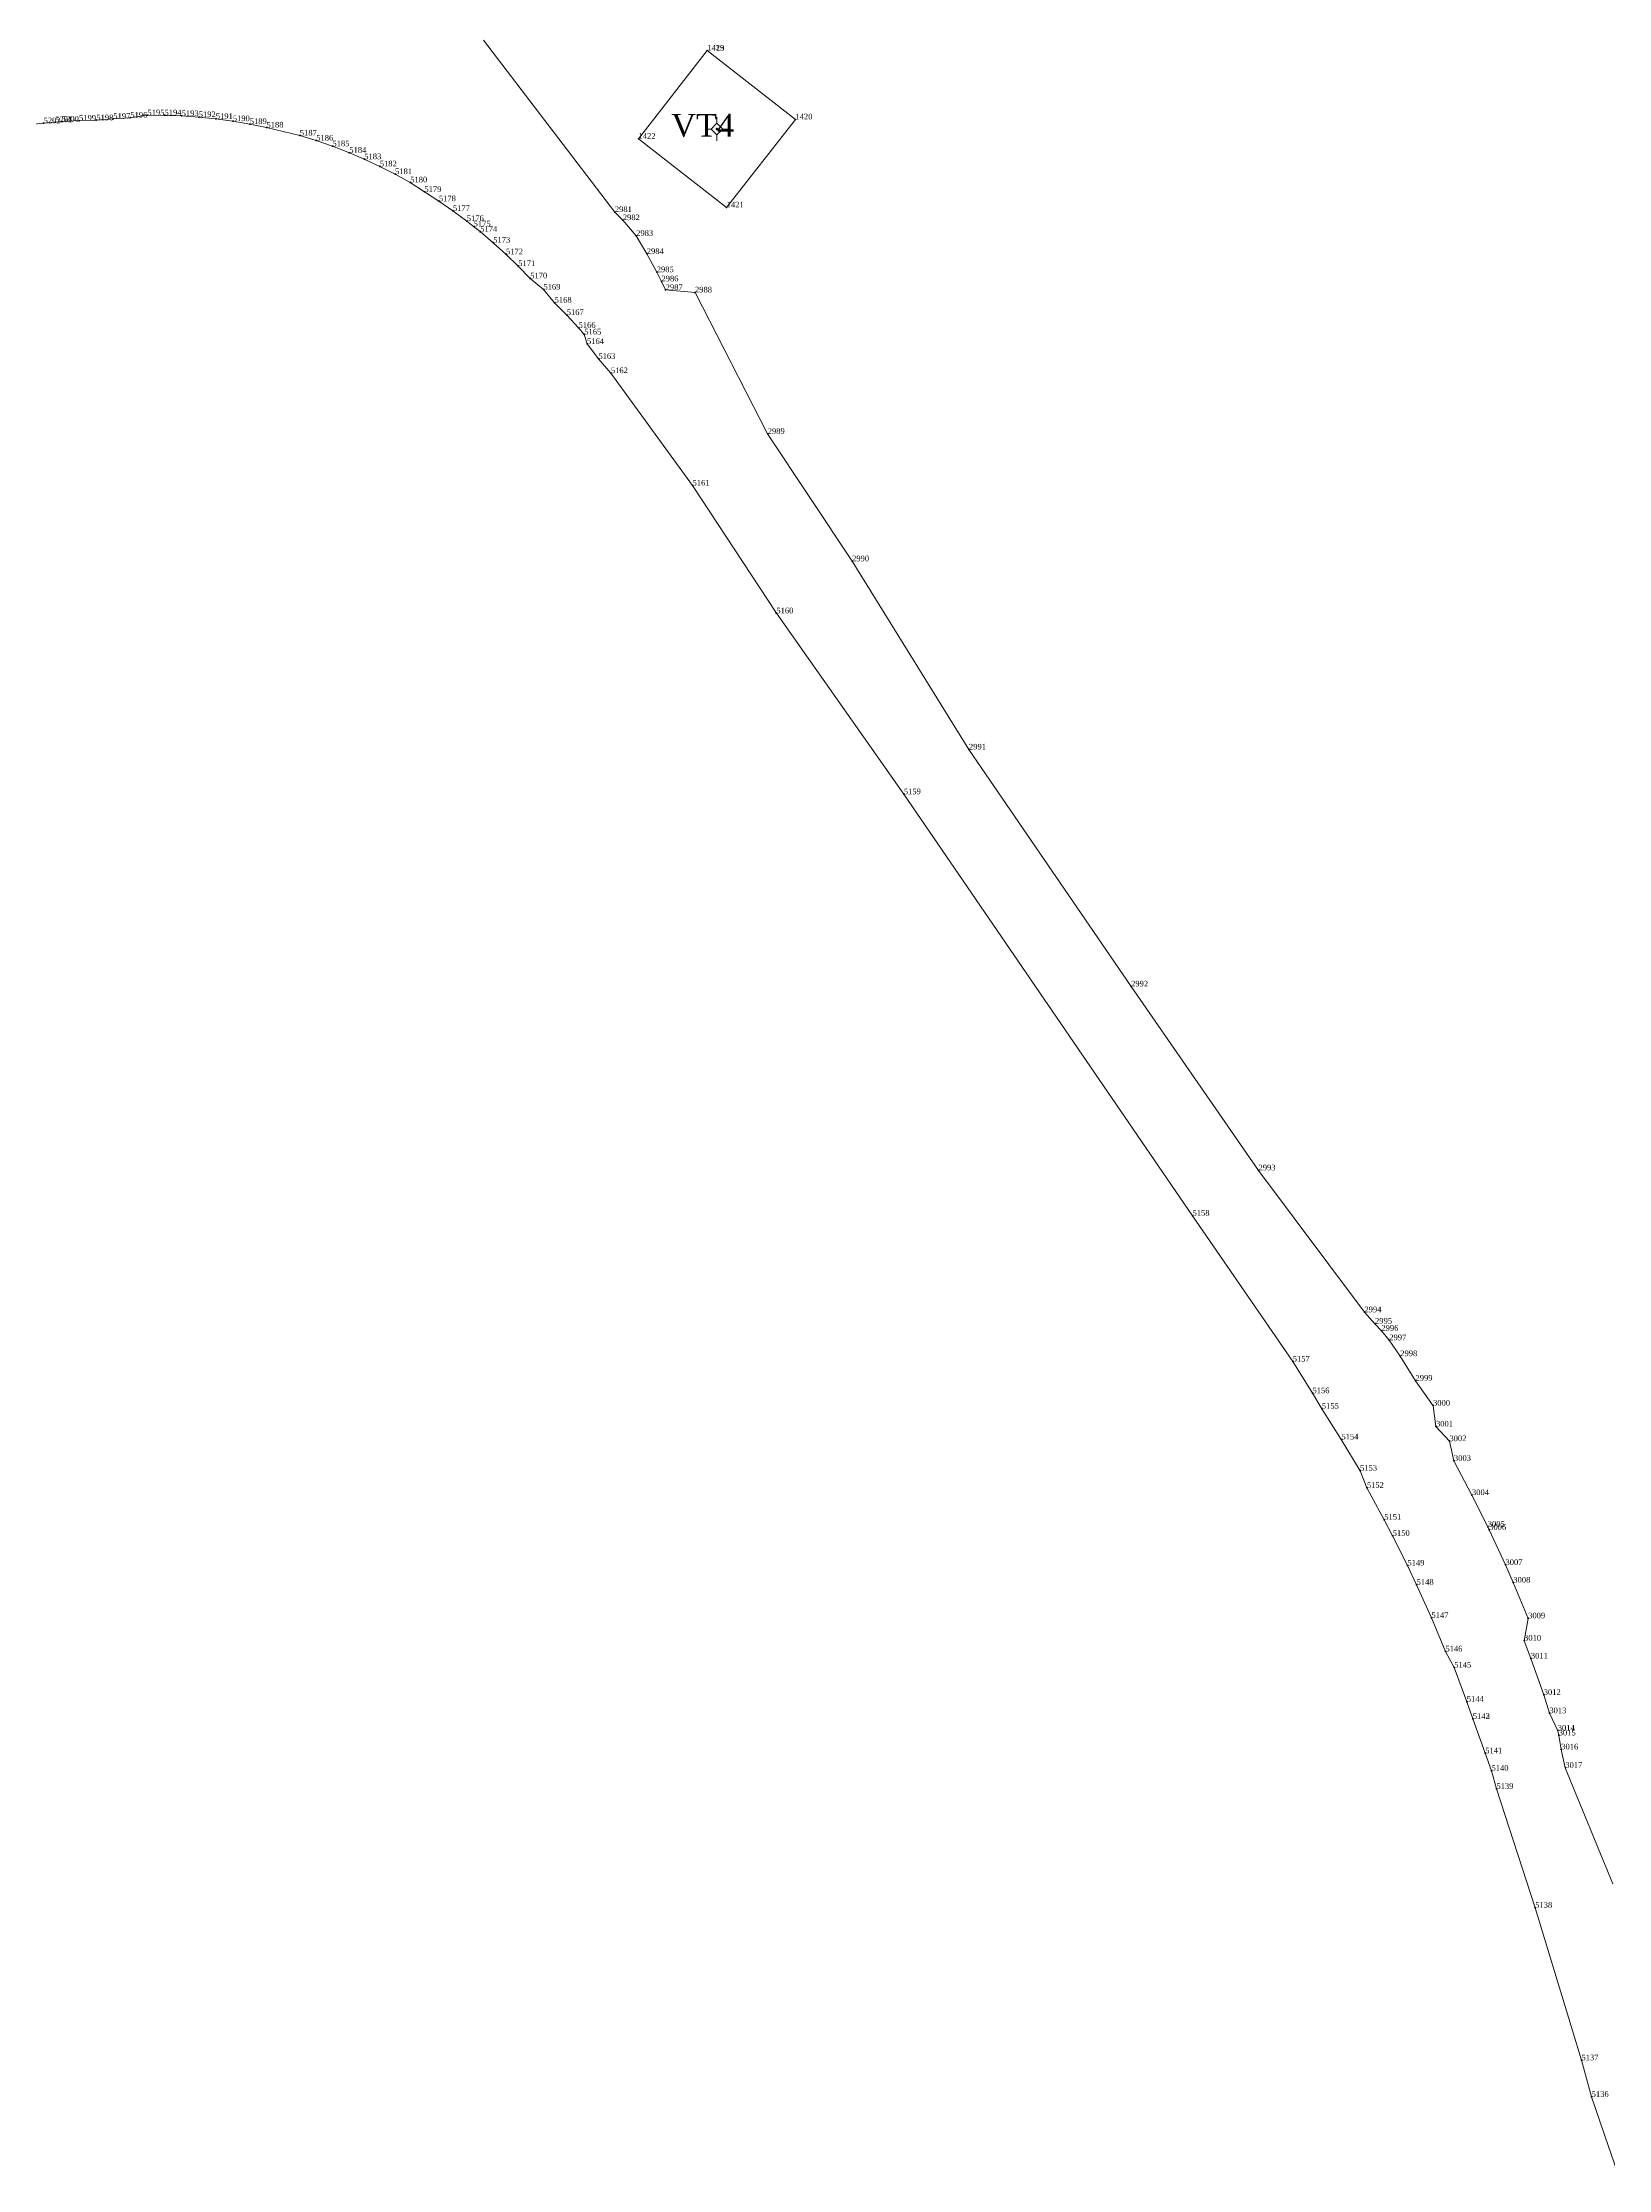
# Model space of a CAD drawing. Header units: metres. Extents: x 543554 to 549226, y 1840763 to 1844579.
# Drawn here: x 546866.4 to 547033.1, y 1842138.7 to 1842365.2 of the extents above; entities that cross this region are included whole.
import ezdxf

# ---------------------------------------------------------------- set-up
doc = ezdxf.new("R2010")
doc.units = ezdxf.units.M
doc.header["$MEASUREMENT"] = 0
for name, color, linetype, lineweight in [('Level 11', 7, 'Continuous', 0), ('Level 12', 7, 'Continuous', 0), ('Level 28', 7, 'Continuous', 0), ('Level 30', 7, 'Continuous', 0), ('Level 7', 7, 'Continuous', 0)]:
    doc.layers.add(name, color=color, linetype=linetype, lineweight=lineweight)
doc.styles.add('Style-Vntime', font='Vntime.shx')

# ---------------------------------------------------------------- blocks, each defined once
blk = doc.blocks.new('CENTRD')
at = {"layer": 'Level 11', "linetype": 'Continuous', "lineweight": 0}
h = blk.add_hatch(color=1, dxfattribs=at)
edge = h.paths.add_edge_path()
edge.add_arc((0, 0), 1.5, 0, 360)
at = {"layer": 'Level 11', "color": 1, "linetype": 'Continuous', "lineweight": 0}
for p, q in [((0, 6.2), (-6.3, 0)), ((0, 12.5), (0, 6.2)), ((6.2, 0), (0, 6.2)), ((-6.3, 0), (-12.5, 0)), ((-6.3, 0), (0, -6.3)), ((0, -6.3), (6.2, 0)), ((0, -6.3), (0, -12.5)), ((12.5, 0), (6.2, 0))]:
    blk.add_line(p, q, dxfattribs=at)
blk = doc.blocks.new('DDCT')
at = {"layer": 'Level 7', "color": 3, "linetype": 'Continuous', "lineweight": 30}
blk.add_point((0, 0), dxfattribs=at)
blk = doc.blocks.new('SHMIA_1418')
at = {"layer": 'Level 12', "color": 2, "linetype": 'Continuous', "lineweight": 0, "style": 'Style-Vntime'}
blk.add_text('1419', height=0.6, dxfattribs=at).set_placement((0, 0))
blk = doc.blocks.new('SHMIA_1419')
at = {"layer": 'Level 12', "color": 2, "linetype": 'Continuous', "lineweight": 0, "style": 'Style-Vntime'}
blk.add_text('1420', height=0.6, dxfattribs=at).set_placement((0, 0))
blk = doc.blocks.new('SHMIA_1420')
at = {"layer": 'Level 12', "color": 2, "linetype": 'Continuous', "lineweight": 0, "style": 'Style-Vntime'}
blk.add_text('1421', height=0.6, dxfattribs=at).set_placement((0, 0))
blk = doc.blocks.new('SHMIA_1421')
at = {"layer": 'Level 12', "color": 2, "linetype": 'Continuous', "lineweight": 0, "style": 'Style-Vntime'}
blk.add_text('1422', height=0.6, dxfattribs=at).set_placement((0, 0))
blk = doc.blocks.new('SHMIA_1422')
at = {"layer": 'Level 12', "color": 2, "linetype": 'Continuous', "lineweight": 0, "style": 'Style-Vntime'}
blk.add_text('1423', height=0.6, dxfattribs=at).set_placement((0, 0))
blk = doc.blocks.new('SHMIA_2980')
at = {"layer": 'Level 12', "color": 2, "linetype": 'Continuous', "lineweight": 0, "style": 'Style-Vntime'}
blk.add_text('2981', height=0.6, dxfattribs=at).set_placement((0, 0))
blk = doc.blocks.new('SHMIA_2981')
at = {"layer": 'Level 12', "color": 2, "linetype": 'Continuous', "lineweight": 0, "style": 'Style-Vntime'}
blk.add_text('2982', height=0.6, dxfattribs=at).set_placement((0, 0))
blk = doc.blocks.new('SHMIA_2982')
at = {"layer": 'Level 12', "color": 2, "linetype": 'Continuous', "lineweight": 0, "style": 'Style-Vntime'}
blk.add_text('2983', height=0.6, dxfattribs=at).set_placement((0, 0))
blk = doc.blocks.new('SHMIA_2983')
at = {"layer": 'Level 12', "color": 2, "linetype": 'Continuous', "lineweight": 0, "style": 'Style-Vntime'}
blk.add_text('2984', height=0.6, dxfattribs=at).set_placement((0, 0))
blk = doc.blocks.new('SHMIA_2984')
at = {"layer": 'Level 12', "color": 2, "linetype": 'Continuous', "lineweight": 0, "style": 'Style-Vntime'}
blk.add_text('2985', height=0.6, dxfattribs=at).set_placement((0, 0))
blk = doc.blocks.new('SHMIA_2985')
at = {"layer": 'Level 12', "color": 2, "linetype": 'Continuous', "lineweight": 0, "style": 'Style-Vntime'}
blk.add_text('2986', height=0.6, dxfattribs=at).set_placement((0, 0))
blk = doc.blocks.new('SHMIA_2986')
at = {"layer": 'Level 12', "color": 2, "linetype": 'Continuous', "lineweight": 0, "style": 'Style-Vntime'}
blk.add_text('2987', height=0.6, dxfattribs=at).set_placement((0, 0))
blk = doc.blocks.new('SHMIA_2987')
at = {"layer": 'Level 12', "color": 2, "linetype": 'Continuous', "lineweight": 0, "style": 'Style-Vntime'}
blk.add_text('2988', height=0.6, dxfattribs=at).set_placement((0, 0))
blk = doc.blocks.new('SHMIA_2988')
at = {"layer": 'Level 12', "color": 2, "linetype": 'Continuous', "lineweight": 0, "style": 'Style-Vntime'}
blk.add_text('2989', height=0.6, dxfattribs=at).set_placement((0, 0))
blk = doc.blocks.new('SHMIA_2989')
at = {"layer": 'Level 12', "color": 2, "linetype": 'Continuous', "lineweight": 0, "style": 'Style-Vntime'}
blk.add_text('2990', height=0.6, dxfattribs=at).set_placement((0, 0))
blk = doc.blocks.new('SHMIA_2990')
at = {"layer": 'Level 12', "color": 2, "linetype": 'Continuous', "lineweight": 0, "style": 'Style-Vntime'}
blk.add_text('2991', height=0.6, dxfattribs=at).set_placement((0, 0))
blk = doc.blocks.new('SHMIA_2991')
at = {"layer": 'Level 12', "color": 2, "linetype": 'Continuous', "lineweight": 0, "style": 'Style-Vntime'}
blk.add_text('2992', height=0.6, dxfattribs=at).set_placement((0, 0))
blk = doc.blocks.new('SHMIA_2992')
at = {"layer": 'Level 12', "color": 2, "linetype": 'Continuous', "lineweight": 0, "style": 'Style-Vntime'}
blk.add_text('2993', height=0.6, dxfattribs=at).set_placement((0, 0))
blk = doc.blocks.new('SHMIA_2993')
at = {"layer": 'Level 12', "color": 2, "linetype": 'Continuous', "lineweight": 0, "style": 'Style-Vntime'}
blk.add_text('2994', height=0.6, dxfattribs=at).set_placement((0, 0))
blk = doc.blocks.new('SHMIA_2994')
at = {"layer": 'Level 12', "color": 2, "linetype": 'Continuous', "lineweight": 0, "style": 'Style-Vntime'}
blk.add_text('2995', height=0.6, dxfattribs=at).set_placement((0, 0))
blk = doc.blocks.new('SHMIA_2995')
at = {"layer": 'Level 12', "color": 2, "linetype": 'Continuous', "lineweight": 0, "style": 'Style-Vntime'}
blk.add_text('2996', height=0.6, dxfattribs=at).set_placement((0, 0))
blk = doc.blocks.new('SHMIA_2996')
at = {"layer": 'Level 12', "color": 2, "linetype": 'Continuous', "lineweight": 0, "style": 'Style-Vntime'}
blk.add_text('2997', height=0.6, dxfattribs=at).set_placement((0, 0))
blk = doc.blocks.new('SHMIA_2997')
at = {"layer": 'Level 12', "color": 2, "linetype": 'Continuous', "lineweight": 0, "style": 'Style-Vntime'}
blk.add_text('2998', height=0.6, dxfattribs=at).set_placement((0, 0))
blk = doc.blocks.new('SHMIA_2998')
at = {"layer": 'Level 12', "color": 2, "linetype": 'Continuous', "lineweight": 0, "style": 'Style-Vntime'}
blk.add_text('2999', height=0.6, dxfattribs=at).set_placement((0, 0))
blk = doc.blocks.new('SHMIA_2999')
at = {"layer": 'Level 12', "color": 2, "linetype": 'Continuous', "lineweight": 0, "style": 'Style-Vntime'}
blk.add_text('3000', height=0.6, dxfattribs=at).set_placement((0, 0))
blk = doc.blocks.new('SHMIA_3000')
at = {"layer": 'Level 12', "color": 2, "linetype": 'Continuous', "lineweight": 0, "style": 'Style-Vntime'}
blk.add_text('3001', height=0.6, dxfattribs=at).set_placement((0, 0))
blk = doc.blocks.new('SHMIA_3001')
at = {"layer": 'Level 12', "color": 2, "linetype": 'Continuous', "lineweight": 0, "style": 'Style-Vntime'}
blk.add_text('3002', height=0.6, dxfattribs=at).set_placement((0, 0))
blk = doc.blocks.new('SHMIA_3002')
at = {"layer": 'Level 12', "color": 2, "linetype": 'Continuous', "lineweight": 0, "style": 'Style-Vntime'}
blk.add_text('3003', height=0.6, dxfattribs=at).set_placement((0, 0))
blk = doc.blocks.new('SHMIA_3003')
at = {"layer": 'Level 12', "color": 2, "linetype": 'Continuous', "lineweight": 0, "style": 'Style-Vntime'}
blk.add_text('3004', height=0.6, dxfattribs=at).set_placement((0, 0))
blk = doc.blocks.new('SHMIA_3004')
at = {"layer": 'Level 12', "color": 2, "linetype": 'Continuous', "lineweight": 0, "style": 'Style-Vntime'}
blk.add_text('3005', height=0.6, dxfattribs=at).set_placement((0, 0))
blk = doc.blocks.new('SHMIA_3005')
at = {"layer": 'Level 12', "color": 2, "linetype": 'Continuous', "lineweight": 0, "style": 'Style-Vntime'}
blk.add_text('3006', height=0.6, dxfattribs=at).set_placement((0, 0))
blk = doc.blocks.new('SHMIA_3006')
at = {"layer": 'Level 12', "color": 2, "linetype": 'Continuous', "lineweight": 0, "style": 'Style-Vntime'}
blk.add_text('3007', height=0.6, dxfattribs=at).set_placement((0, 0))
blk = doc.blocks.new('SHMIA_3007')
at = {"layer": 'Level 12', "color": 2, "linetype": 'Continuous', "lineweight": 0, "style": 'Style-Vntime'}
blk.add_text('3008', height=0.6, dxfattribs=at).set_placement((0, 0))
blk = doc.blocks.new('SHMIA_3008')
at = {"layer": 'Level 12', "color": 2, "linetype": 'Continuous', "lineweight": 0, "style": 'Style-Vntime'}
blk.add_text('3009', height=0.6, dxfattribs=at).set_placement((0, 0))
blk = doc.blocks.new('SHMIA_3009')
at = {"layer": 'Level 12', "color": 2, "linetype": 'Continuous', "lineweight": 0, "style": 'Style-Vntime'}
blk.add_text('3010', height=0.6, dxfattribs=at).set_placement((0, 0))
blk = doc.blocks.new('SHMIA_3010')
at = {"layer": 'Level 12', "color": 2, "linetype": 'Continuous', "lineweight": 0, "style": 'Style-Vntime'}
blk.add_text('3011', height=0.6, dxfattribs=at).set_placement((0, 0))
blk = doc.blocks.new('SHMIA_3011')
at = {"layer": 'Level 12', "color": 2, "linetype": 'Continuous', "lineweight": 0, "style": 'Style-Vntime'}
blk.add_text('3012', height=0.6, dxfattribs=at).set_placement((0, 0))
blk = doc.blocks.new('SHMIA_3012')
at = {"layer": 'Level 12', "color": 2, "linetype": 'Continuous', "lineweight": 0, "style": 'Style-Vntime'}
blk.add_text('3013', height=0.6, dxfattribs=at).set_placement((0, 0))
blk = doc.blocks.new('SHMIA_3013')
at = {"layer": 'Level 12', "color": 2, "linetype": 'Continuous', "lineweight": 0, "style": 'Style-Vntime'}
blk.add_text('3014', height=0.6, dxfattribs=at).set_placement((0, 0))
blk = doc.blocks.new('SHMIA_3014')
at = {"layer": 'Level 12', "color": 2, "linetype": 'Continuous', "lineweight": 0, "style": 'Style-Vntime'}
blk.add_text('3015', height=0.6, dxfattribs=at).set_placement((0, 0))
blk = doc.blocks.new('SHMIA_3015')
at = {"layer": 'Level 12', "color": 2, "linetype": 'Continuous', "lineweight": 0, "style": 'Style-Vntime'}
blk.add_text('3016', height=0.6, dxfattribs=at).set_placement((0, 0))
blk = doc.blocks.new('SHMIA_3016')
at = {"layer": 'Level 12', "color": 2, "linetype": 'Continuous', "lineweight": 0, "style": 'Style-Vntime'}
blk.add_text('3017', height=0.6, dxfattribs=at).set_placement((0, 0))
blk = doc.blocks.new('SHMIA_5135')
at = {"layer": 'Level 12', "color": 2, "linetype": 'Continuous', "lineweight": 0, "style": 'Style-Vntime'}
blk.add_text('5136', height=0.6, dxfattribs=at).set_placement((0, 0))
blk = doc.blocks.new('SHMIA_5136')
at = {"layer": 'Level 12', "color": 2, "linetype": 'Continuous', "lineweight": 0, "style": 'Style-Vntime'}
blk.add_text('5137', height=0.6, dxfattribs=at).set_placement((0, 0))
blk = doc.blocks.new('SHMIA_5137')
at = {"layer": 'Level 12', "color": 2, "linetype": 'Continuous', "lineweight": 0, "style": 'Style-Vntime'}
blk.add_text('5138', height=0.6, dxfattribs=at).set_placement((0, 0))
blk = doc.blocks.new('SHMIA_5138')
at = {"layer": 'Level 12', "color": 2, "linetype": 'Continuous', "lineweight": 0, "style": 'Style-Vntime'}
blk.add_text('5139', height=0.6, dxfattribs=at).set_placement((0, 0))
blk = doc.blocks.new('SHMIA_5139')
at = {"layer": 'Level 12', "color": 2, "linetype": 'Continuous', "lineweight": 0, "style": 'Style-Vntime'}
blk.add_text('5140', height=0.6, dxfattribs=at).set_placement((0, 0))
blk = doc.blocks.new('SHMIA_5140')
at = {"layer": 'Level 12', "color": 2, "linetype": 'Continuous', "lineweight": 0, "style": 'Style-Vntime'}
blk.add_text('5141', height=0.6, dxfattribs=at).set_placement((0, 0))
blk = doc.blocks.new('SHMIA_5141')
at = {"layer": 'Level 12', "color": 2, "linetype": 'Continuous', "lineweight": 0, "style": 'Style-Vntime'}
blk.add_text('5142', height=0.6, dxfattribs=at).set_placement((0, 0))
blk = doc.blocks.new('SHMIA_5142')
at = {"layer": 'Level 12', "color": 2, "linetype": 'Continuous', "lineweight": 0, "style": 'Style-Vntime'}
blk.add_text('5143', height=0.6, dxfattribs=at).set_placement((0, 0))
blk = doc.blocks.new('SHMIA_5143')
at = {"layer": 'Level 12', "color": 2, "linetype": 'Continuous', "lineweight": 0, "style": 'Style-Vntime'}
blk.add_text('5144', height=0.6, dxfattribs=at).set_placement((0, 0))
blk = doc.blocks.new('SHMIA_5144')
at = {"layer": 'Level 12', "color": 2, "linetype": 'Continuous', "lineweight": 0, "style": 'Style-Vntime'}
blk.add_text('5145', height=0.6, dxfattribs=at).set_placement((0, 0))
blk = doc.blocks.new('SHMIA_5145')
at = {"layer": 'Level 12', "color": 2, "linetype": 'Continuous', "lineweight": 0, "style": 'Style-Vntime'}
blk.add_text('5146', height=0.6, dxfattribs=at).set_placement((0, 0))
blk = doc.blocks.new('SHMIA_5146')
at = {"layer": 'Level 12', "color": 2, "linetype": 'Continuous', "lineweight": 0, "style": 'Style-Vntime'}
blk.add_text('5147', height=0.6, dxfattribs=at).set_placement((0, 0))
blk = doc.blocks.new('SHMIA_5147')
at = {"layer": 'Level 12', "color": 2, "linetype": 'Continuous', "lineweight": 0, "style": 'Style-Vntime'}
blk.add_text('5148', height=0.6, dxfattribs=at).set_placement((0, 0))
blk = doc.blocks.new('SHMIA_5148')
at = {"layer": 'Level 12', "color": 2, "linetype": 'Continuous', "lineweight": 0, "style": 'Style-Vntime'}
blk.add_text('5149', height=0.6, dxfattribs=at).set_placement((0, 0))
blk = doc.blocks.new('SHMIA_5149')
at = {"layer": 'Level 12', "color": 2, "linetype": 'Continuous', "lineweight": 0, "style": 'Style-Vntime'}
blk.add_text('5150', height=0.6, dxfattribs=at).set_placement((0, 0))
blk = doc.blocks.new('SHMIA_5150')
at = {"layer": 'Level 12', "color": 2, "linetype": 'Continuous', "lineweight": 0, "style": 'Style-Vntime'}
blk.add_text('5151', height=0.6, dxfattribs=at).set_placement((0, 0))
blk = doc.blocks.new('SHMIA_5151')
at = {"layer": 'Level 12', "color": 2, "linetype": 'Continuous', "lineweight": 0, "style": 'Style-Vntime'}
blk.add_text('5152', height=0.6, dxfattribs=at).set_placement((0, 0))
blk = doc.blocks.new('SHMIA_5152')
at = {"layer": 'Level 12', "color": 2, "linetype": 'Continuous', "lineweight": 0, "style": 'Style-Vntime'}
blk.add_text('5153', height=0.6, dxfattribs=at).set_placement((0, 0))
blk = doc.blocks.new('SHMIA_5153')
at = {"layer": 'Level 12', "color": 2, "linetype": 'Continuous', "lineweight": 0, "style": 'Style-Vntime'}
blk.add_text('5154', height=0.6, dxfattribs=at).set_placement((0, 0))
blk = doc.blocks.new('SHMIA_5154')
at = {"layer": 'Level 12', "color": 2, "linetype": 'Continuous', "lineweight": 0, "style": 'Style-Vntime'}
blk.add_text('5155', height=0.6, dxfattribs=at).set_placement((0, 0))
blk = doc.blocks.new('SHMIA_5155')
at = {"layer": 'Level 12', "color": 2, "linetype": 'Continuous', "lineweight": 0, "style": 'Style-Vntime'}
blk.add_text('5156', height=0.6, dxfattribs=at).set_placement((0, 0))
blk = doc.blocks.new('SHMIA_5156')
at = {"layer": 'Level 12', "color": 2, "linetype": 'Continuous', "lineweight": 0, "style": 'Style-Vntime'}
blk.add_text('5157', height=0.6, dxfattribs=at).set_placement((0, 0))
blk = doc.blocks.new('SHMIA_5157')
at = {"layer": 'Level 12', "color": 2, "linetype": 'Continuous', "lineweight": 0, "style": 'Style-Vntime'}
blk.add_text('5158', height=0.6, dxfattribs=at).set_placement((0, 0))
blk = doc.blocks.new('SHMIA_5158')
at = {"layer": 'Level 12', "color": 2, "linetype": 'Continuous', "lineweight": 0, "style": 'Style-Vntime'}
blk.add_text('5159', height=0.6, dxfattribs=at).set_placement((0, 0))
blk = doc.blocks.new('SHMIA_5159')
at = {"layer": 'Level 12', "color": 2, "linetype": 'Continuous', "lineweight": 0, "style": 'Style-Vntime'}
blk.add_text('5160', height=0.6, dxfattribs=at).set_placement((0, 0))
blk = doc.blocks.new('SHMIA_5160')
at = {"layer": 'Level 12', "color": 2, "linetype": 'Continuous', "lineweight": 0, "style": 'Style-Vntime'}
blk.add_text('5161', height=0.6, dxfattribs=at).set_placement((0, 0))
blk = doc.blocks.new('SHMIA_5161')
at = {"layer": 'Level 12', "color": 2, "linetype": 'Continuous', "lineweight": 0, "style": 'Style-Vntime'}
blk.add_text('5162', height=0.6, dxfattribs=at).set_placement((0, 0))
blk = doc.blocks.new('SHMIA_5162')
at = {"layer": 'Level 12', "color": 2, "linetype": 'Continuous', "lineweight": 0, "style": 'Style-Vntime'}
blk.add_text('5163', height=0.6, dxfattribs=at).set_placement((0, 0))
blk = doc.blocks.new('SHMIA_5163')
at = {"layer": 'Level 12', "color": 2, "linetype": 'Continuous', "lineweight": 0, "style": 'Style-Vntime'}
blk.add_text('5164', height=0.6, dxfattribs=at).set_placement((0, 0))
blk = doc.blocks.new('SHMIA_5164')
at = {"layer": 'Level 12', "color": 2, "linetype": 'Continuous', "lineweight": 0, "style": 'Style-Vntime'}
blk.add_text('5165', height=0.6, dxfattribs=at).set_placement((0, 0))
blk = doc.blocks.new('SHMIA_5165')
at = {"layer": 'Level 12', "color": 2, "linetype": 'Continuous', "lineweight": 0, "style": 'Style-Vntime'}
blk.add_text('5166', height=0.6, dxfattribs=at).set_placement((0, 0))
blk = doc.blocks.new('SHMIA_5166')
at = {"layer": 'Level 12', "color": 2, "linetype": 'Continuous', "lineweight": 0, "style": 'Style-Vntime'}
blk.add_text('5167', height=0.6, dxfattribs=at).set_placement((0, 0))
blk = doc.blocks.new('SHMIA_5167')
at = {"layer": 'Level 12', "color": 2, "linetype": 'Continuous', "lineweight": 0, "style": 'Style-Vntime'}
blk.add_text('5168', height=0.6, dxfattribs=at).set_placement((0, 0))
blk = doc.blocks.new('SHMIA_5168')
at = {"layer": 'Level 12', "color": 2, "linetype": 'Continuous', "lineweight": 0, "style": 'Style-Vntime'}
blk.add_text('5169', height=0.6, dxfattribs=at).set_placement((0, 0))
blk = doc.blocks.new('SHMIA_5169')
at = {"layer": 'Level 12', "color": 2, "linetype": 'Continuous', "lineweight": 0, "style": 'Style-Vntime'}
blk.add_text('5170', height=0.6, dxfattribs=at).set_placement((0, 0))
blk = doc.blocks.new('SHMIA_5170')
at = {"layer": 'Level 12', "color": 2, "linetype": 'Continuous', "lineweight": 0, "style": 'Style-Vntime'}
blk.add_text('5171', height=0.6, dxfattribs=at).set_placement((0, 0))
blk = doc.blocks.new('SHMIA_5171')
at = {"layer": 'Level 12', "color": 2, "linetype": 'Continuous', "lineweight": 0, "style": 'Style-Vntime'}
blk.add_text('5172', height=0.6, dxfattribs=at).set_placement((0, 0))
blk = doc.blocks.new('SHMIA_5172')
at = {"layer": 'Level 12', "color": 2, "linetype": 'Continuous', "lineweight": 0, "style": 'Style-Vntime'}
blk.add_text('5173', height=0.6, dxfattribs=at).set_placement((0, 0))
blk = doc.blocks.new('SHMIA_5173')
at = {"layer": 'Level 12', "color": 2, "linetype": 'Continuous', "lineweight": 0, "style": 'Style-Vntime'}
blk.add_text('5174', height=0.6, dxfattribs=at).set_placement((0, 0))
blk = doc.blocks.new('SHMIA_5174')
at = {"layer": 'Level 12', "color": 2, "linetype": 'Continuous', "lineweight": 0, "style": 'Style-Vntime'}
blk.add_text('5175', height=0.6, dxfattribs=at).set_placement((0, 0))
blk = doc.blocks.new('SHMIA_5175')
at = {"layer": 'Level 12', "color": 2, "linetype": 'Continuous', "lineweight": 0, "style": 'Style-Vntime'}
blk.add_text('5176', height=0.6, dxfattribs=at).set_placement((0, 0))
blk = doc.blocks.new('SHMIA_5176')
at = {"layer": 'Level 12', "color": 2, "linetype": 'Continuous', "lineweight": 0, "style": 'Style-Vntime'}
blk.add_text('5177', height=0.6, dxfattribs=at).set_placement((0, 0))
blk = doc.blocks.new('SHMIA_5177')
at = {"layer": 'Level 12', "color": 2, "linetype": 'Continuous', "lineweight": 0, "style": 'Style-Vntime'}
blk.add_text('5178', height=0.6, dxfattribs=at).set_placement((0, 0))
blk = doc.blocks.new('SHMIA_5178')
at = {"layer": 'Level 12', "color": 2, "linetype": 'Continuous', "lineweight": 0, "style": 'Style-Vntime'}
blk.add_text('5179', height=0.6, dxfattribs=at).set_placement((0, 0))
blk = doc.blocks.new('SHMIA_5179')
at = {"layer": 'Level 12', "color": 2, "linetype": 'Continuous', "lineweight": 0, "style": 'Style-Vntime'}
blk.add_text('5180', height=0.6, dxfattribs=at).set_placement((0, 0))
blk = doc.blocks.new('SHMIA_5180')
at = {"layer": 'Level 12', "color": 2, "linetype": 'Continuous', "lineweight": 0, "style": 'Style-Vntime'}
blk.add_text('5181', height=0.6, dxfattribs=at).set_placement((0, 0))
blk = doc.blocks.new('SHMIA_5181')
at = {"layer": 'Level 12', "color": 2, "linetype": 'Continuous', "lineweight": 0, "style": 'Style-Vntime'}
blk.add_text('5182', height=0.6, dxfattribs=at).set_placement((0, 0))
blk = doc.blocks.new('SHMIA_5182')
at = {"layer": 'Level 12', "color": 2, "linetype": 'Continuous', "lineweight": 0, "style": 'Style-Vntime'}
blk.add_text('5183', height=0.6, dxfattribs=at).set_placement((0, 0))
blk = doc.blocks.new('SHMIA_5183')
at = {"layer": 'Level 12', "color": 2, "linetype": 'Continuous', "lineweight": 0, "style": 'Style-Vntime'}
blk.add_text('5184', height=0.6, dxfattribs=at).set_placement((0, 0))
blk = doc.blocks.new('SHMIA_5184')
at = {"layer": 'Level 12', "color": 2, "linetype": 'Continuous', "lineweight": 0, "style": 'Style-Vntime'}
blk.add_text('5185', height=0.6, dxfattribs=at).set_placement((0, 0))
blk = doc.blocks.new('SHMIA_5185')
at = {"layer": 'Level 12', "color": 2, "linetype": 'Continuous', "lineweight": 0, "style": 'Style-Vntime'}
blk.add_text('5186', height=0.6, dxfattribs=at).set_placement((0, 0))
blk = doc.blocks.new('SHMIA_5186')
at = {"layer": 'Level 12', "color": 2, "linetype": 'Continuous', "lineweight": 0, "style": 'Style-Vntime'}
blk.add_text('5187', height=0.6, dxfattribs=at).set_placement((0, 0))
blk = doc.blocks.new('SHMIA_5187')
at = {"layer": 'Level 12', "color": 2, "linetype": 'Continuous', "lineweight": 0, "style": 'Style-Vntime'}
blk.add_text('5188', height=0.6, dxfattribs=at).set_placement((0, 0))
blk = doc.blocks.new('SHMIA_5188')
at = {"layer": 'Level 12', "color": 2, "linetype": 'Continuous', "lineweight": 0, "style": 'Style-Vntime'}
blk.add_text('5189', height=0.6, dxfattribs=at).set_placement((0, 0))
blk = doc.blocks.new('SHMIA_5189')
at = {"layer": 'Level 12', "color": 2, "linetype": 'Continuous', "lineweight": 0, "style": 'Style-Vntime'}
blk.add_text('5190', height=0.6, dxfattribs=at).set_placement((0, 0))
blk = doc.blocks.new('SHMIA_5190')
at = {"layer": 'Level 12', "color": 2, "linetype": 'Continuous', "lineweight": 0, "style": 'Style-Vntime'}
blk.add_text('5191', height=0.6, dxfattribs=at).set_placement((0, 0))
blk = doc.blocks.new('SHMIA_5191')
at = {"layer": 'Level 12', "color": 2, "linetype": 'Continuous', "lineweight": 0, "style": 'Style-Vntime'}
blk.add_text('5192', height=0.6, dxfattribs=at).set_placement((0, 0))
blk = doc.blocks.new('SHMIA_5192')
at = {"layer": 'Level 12', "color": 2, "linetype": 'Continuous', "lineweight": 0, "style": 'Style-Vntime'}
blk.add_text('5193', height=0.6, dxfattribs=at).set_placement((0, 0))
blk = doc.blocks.new('SHMIA_5193')
at = {"layer": 'Level 12', "color": 2, "linetype": 'Continuous', "lineweight": 0, "style": 'Style-Vntime'}
blk.add_text('5194', height=0.6, dxfattribs=at).set_placement((0, 0))
blk = doc.blocks.new('SHMIA_5194')
at = {"layer": 'Level 12', "color": 2, "linetype": 'Continuous', "lineweight": 0, "style": 'Style-Vntime'}
blk.add_text('5195', height=0.6, dxfattribs=at).set_placement((0, 0))
blk = doc.blocks.new('SHMIA_5195')
at = {"layer": 'Level 12', "color": 2, "linetype": 'Continuous', "lineweight": 0, "style": 'Style-Vntime'}
blk.add_text('5196', height=0.6, dxfattribs=at).set_placement((0, 0))
blk = doc.blocks.new('SHMIA_5196')
at = {"layer": 'Level 12', "color": 2, "linetype": 'Continuous', "lineweight": 0, "style": 'Style-Vntime'}
blk.add_text('5197', height=0.6, dxfattribs=at).set_placement((0, 0))
blk = doc.blocks.new('SHMIA_5197')
at = {"layer": 'Level 12', "color": 2, "linetype": 'Continuous', "lineweight": 0, "style": 'Style-Vntime'}
blk.add_text('5198', height=0.6, dxfattribs=at).set_placement((0, 0))
blk = doc.blocks.new('SHMIA_5198')
at = {"layer": 'Level 12', "color": 2, "linetype": 'Continuous', "lineweight": 0, "style": 'Style-Vntime'}
blk.add_text('5199', height=0.6, dxfattribs=at).set_placement((0, 0))
blk = doc.blocks.new('SHMIA_5199')
at = {"layer": 'Level 12', "color": 2, "linetype": 'Continuous', "lineweight": 0, "style": 'Style-Vntime'}
blk.add_text('5200', height=0.6, dxfattribs=at).set_placement((0, 0))
blk = doc.blocks.new('SHMIA_5200')
at = {"layer": 'Level 12', "color": 2, "linetype": 'Continuous', "lineweight": 0, "style": 'Style-Vntime'}
blk.add_text('5201', height=0.6, dxfattribs=at).set_placement((0, 0))
blk = doc.blocks.new('SHMIA_5201')
at = {"layer": 'Level 12', "color": 2, "linetype": 'Continuous', "lineweight": 0, "style": 'Style-Vntime'}
blk.add_text('5202', height=0.6, dxfattribs=at).set_placement((0, 0))

msp = doc.modelspace()

# ---------------------------------------------------------------- linework, layer by layer
at = {"layer": 'Level 30', "color": 2, "linetype": 'Continuous', "lineweight": 0, "flags": 128}
for points in [[(546913.3444, 1842365.4285), (546927.3379, 1842347.1156), (546928.1866, 1842346.2589), (546929.6111, 1842344.5752), (546930.7403, 1842342.663), (546931.7992, 1842340.7221), (546932.3021, 1842339.7419), (546932.745, 1842338.8328), (546935.8746, 1842338.5571), (546943.6058, 1842323.5035), (546952.5862, 1842309.9355), (546965.0293, 1842289.8998), (546982.2946, 1842264.6668), (546995.8508, 1842245.0892), (547007.1192, 1842229.9839), (547008.245, 1842228.7671), (547008.9264, 1842228.0135), (547009.7686, 1842227.0059), (547010.9403, 1842225.3148), (547012.5602, 1842222.696), (547014.4271, 1842220.0379), (547014.7392, 1842217.8191), (547016.1687, 1842216.2574), (547016.6488, 1842214.1615), (547018.5712, 1842210.5155), (547020.2478, 1842207.149), (547020.4044, 1842206.8238), (547022.1384, 1842203.0846), (547022.9679, 1842201.198), (547024.551, 1842197.3925), (547024.1206, 1842195.0184), (547024.8423, 1842193.1061), (547026.209, 1842189.2534), (547026.813, 1842187.3006), (547027.6958, 1842185.435), (547027.8036, 1842184.9328), (547028.0674, 1842183.4447), (547028.5059, 1842181.4873), (547033.5679, 1842169.1177)], [(546946.5597, 1842356.9918), (546937.1794, 1842364.3145), (546929.8568, 1842354.9342), (546939.237, 1842347.6116), (546946.5597, 1842356.9918)], [(546864.537, 1842356.3855), (546866.538, 1842356.5755), (546867.766, 1842356.6921), (546868.4762, 1842356.7484), (546870.3131, 1842356.8511), (546872.1457, 1842356.8917), (546873.9575, 1842357.0472), (546875.7717, 1842357.1648), (546877.5859, 1842357.4211), (546879.4106, 1842357.4177), (546881.2341, 1842357.3534), (546883.0545, 1842357.2284), (546884.8697, 1842357.0428), (546886.6777, 1842356.7968), (546888.4765, 1842356.4907), (546890.2641, 1842356.1248), (546893.814, 1842355.2706), (546895.5579, 1842354.7275), (546897.2828, 1842354.1266), (546899.0829, 1842353.4294), (546900.6678, 1842352.754), (546902.3241, 1842351.9839), (546903.9538, 1842351.159), (546905.5551, 1842350.2802), (546907.071, 1842349.2589), (546908.6072, 1842348.2773), (546910.1099, 1842347.245), (546911.5774, 1842346.1633), (546912.3092, 1842345.5949), (546913.008, 1842345.0332), (546914.4001, 1842343.8561), (546915.7522, 1842342.6333), (546917.0628, 1842341.3661), (546918.3305, 1842340.0559), (546919.744, 1842338.8706), (546920.927, 1842337.4724), (546922.2217, 1842336.157), (546923.4758, 1842334.7938), (546924.087, 1842334.0947), (546924.3795, 1842333.0822), (546925.5931, 1842331.4895), (546926.9194, 1842329.9743), (546935.6053, 1842318.0039), (546944.5322, 1842304.399), (546958.1047, 1842285.1397), (546988.8306, 1842240.2633), (546999.4897, 1842224.7392), (547001.59, 1842221.3731), (547002.5934, 1842219.7118), (547004.6665, 1842216.4362), (547006.6625, 1842213.1132), (547007.3776, 1842211.2911), (547009.2354, 1842207.8977), (547010.1302, 1842206.1827), (547011.7038, 1842203.0229), (547012.6762, 1842200.9683), (547014.2569, 1842197.4372), (547015.7429, 1842193.8653), (547016.6807, 1842192.1536), (547018.0249, 1842188.5189), (547018.6605, 1842186.6885), (547018.6605, 1842186.6884), (547019.9811, 1842183.041), (547020.6457, 1842181.1688), (547021.1706, 1842179.2378), (547025.3026, 1842166.583), (547030.2197, 1842150.3542), (547031.3085, 1842146.4542), (547033.0968, 1842141.1547), (547033.9635, 1842138.72)]]:
    msp.add_lwpolyline(points, dxfattribs=at)

# ---------------------------------------------------------------- block references
at = {"layer": 'Level 11', "color": 1, "linetype": 'Continuous', "lineweight": 0, "xscale": 0.1, "yscale": 0.1, "zscale": 0.1}
msp.add_blockref('CENTRD', (546938.21, 1842355.96), dxfattribs=at)
at = {"layer": 'Level 12', "color": 2, "linetype": 'Continuous', "lineweight": 0}
for name, p in [('SHMIA_1418', (546937.18, 1842364.31)), ('SHMIA_1422', (546937.18, 1842364.31)), ('SHMIA_5201', (546866.54, 1842356.58)), ('SHMIA_5200', (546867.77, 1842356.69)), ('SHMIA_5199', (546868.48, 1842356.75)), ('SHMIA_5198', (546870.31, 1842356.85)), ('SHMIA_5197', (546872.15, 1842356.89)), ('SHMIA_5196', (546873.96, 1842357.05)), ('SHMIA_5195', (546875.77, 1842357.16)), ('SHMIA_5194', (546877.59, 1842357.42)), ('SHMIA_5193', (546879.41, 1842357.42)), ('SHMIA_5192', (546881.23, 1842357.35)), ('SHMIA_5191', (546883.05, 1842357.23)), ('SHMIA_5190', (546884.87, 1842357.04)), ('SHMIA_5189', (546886.68, 1842356.8)), ('SHMIA_5188', (546888.48, 1842356.49)), ('SHMIA_5187', (546890.26, 1842356.12)), ('SHMIA_1419', (546946.56, 1842356.99)), ('SHMIA_5186', (546893.81, 1842355.27)), ('SHMIA_5185', (546895.56, 1842354.73)), ('SHMIA_5184', (546897.28, 1842354.13)), ('SHMIA_1421', (546929.86, 1842354.93)), ('SHMIA_5183', (546899.08, 1842353.43)), ('SHMIA_5182', (546900.67, 1842352.75)), ('SHMIA_5181', (546902.32, 1842351.98)), ('SHMIA_5180', (546903.95, 1842351.16)), ('SHMIA_5179', (546905.56, 1842350.28)), ('SHMIA_5178', (546907.07, 1842349.26)), ('SHMIA_5177', (546908.61, 1842348.28)), ('SHMIA_5176', (546910.11, 1842347.25)), ('SHMIA_2980', (546927.34, 1842347.12)), ('SHMIA_1420', (546939.24, 1842347.61)), ('SHMIA_5175', (546911.58, 1842346.16)), ('SHMIA_5174', (546912.31, 1842345.59)), ('SHMIA_5173', (546913.01, 1842345.03)), ('SHMIA_2981', (546928.19, 1842346.26)), ('SHMIA_2982', (546929.61, 1842344.58)), ('SHMIA_5172', (546914.4, 1842343.86)), ('SHMIA_5171', (546915.75, 1842342.63)), ('SHMIA_2983', (546930.74, 1842342.66)), ('SHMIA_5170', (546917.06, 1842341.37)), ('SHMIA_5169', (546918.33, 1842340.06)), ('SHMIA_2984', (546931.8, 1842340.72)), ('SHMIA_5168', (546919.74, 1842338.87)), ('SHMIA_2985', (546932.3, 1842339.74)), ('SHMIA_2986', (546932.75, 1842338.83)), ('SHMIA_2987', (546935.87, 1842338.56)), ('SHMIA_5167', (546920.93, 1842337.47)), ('SHMIA_5166', (546922.22, 1842336.16)), ('SHMIA_5165', (546923.48, 1842334.79)), ('SHMIA_5164', (546924.09, 1842334.09)), ('SHMIA_5163', (546924.38, 1842333.08)), ('SHMIA_5162', (546925.59, 1842331.49)), ('SHMIA_5161', (546926.92, 1842329.97)), ('SHMIA_2988', (546943.61, 1842323.5)), ('SHMIA_5160', (546935.61, 1842318)), ('SHMIA_2989', (546952.59, 1842309.94)), ('SHMIA_5159', (546944.53, 1842304.4)), ('SHMIA_2990', (546965.03, 1842289.9)), ('SHMIA_5158', (546958.1, 1842285.14)), ('SHMIA_2991', (546982.29, 1842264.67)), ('SHMIA_2992', (546995.85, 1842245.09)), ('SHMIA_5157', (546988.83, 1842240.26)), ('SHMIA_2993', (547007.12, 1842229.98)), ('SHMIA_2994', (547008.25, 1842228.77)), ('SHMIA_2995', (547008.93, 1842228.01)), ('SHMIA_2996', (547009.77, 1842227.01)), ('SHMIA_5156', (546999.49, 1842224.74)), ('SHMIA_2997', (547010.94, 1842225.31)), ('SHMIA_2998', (547012.56, 1842222.7)), ('SHMIA_5155', (547001.59, 1842221.37)), ('SHMIA_2999', (547014.43, 1842220.04)), ('SHMIA_5154', (547002.59, 1842219.71)), ('SHMIA_3000', (547014.74, 1842217.82)), ('SHMIA_5153', (547004.67, 1842216.44)), ('SHMIA_3001', (547016.17, 1842216.26)), ('SHMIA_3002', (547016.65, 1842214.16)), ('SHMIA_5152', (547006.66, 1842213.11)), ('SHMIA_5151', (547007.38, 1842211.29)), ('SHMIA_3003', (547018.57, 1842210.52)), ('SHMIA_5150', (547009.24, 1842207.9)), ('SHMIA_3004', (547020.25, 1842207.15)), ('SHMIA_3005', (547020.4, 1842206.82)), ('SHMIA_5149', (547010.13, 1842206.18)), ('SHMIA_5148', (547011.7, 1842203.02)), ('SHMIA_3006', (547022.14, 1842203.08)), ('SHMIA_5147', (547012.68, 1842200.97)), ('SHMIA_3007', (547022.97, 1842201.2)), ('SHMIA_5146', (547014.26, 1842197.44)), ('SHMIA_3008', (547024.55, 1842197.39)), ('SHMIA_3009', (547024.12, 1842195.02)), ('SHMIA_5145', (547015.74, 1842193.87)), ('SHMIA_3010', (547024.84, 1842193.11)), ('SHMIA_5144', (547016.68, 1842192.15)), ('SHMIA_5143', (547018.02, 1842188.52)), ('SHMIA_3011', (547026.21, 1842189.25)), ('SHMIA_5141', (547018.66, 1842186.69)), ('SHMIA_5142', (547018.66, 1842186.69)), ('SHMIA_3012', (547026.81, 1842187.3)), ('SHMIA_3013', (547027.7, 1842185.44)), ('SHMIA_3014', (547027.8, 1842184.93)), ('SHMIA_5140', (547019.98, 1842183.04)), ('SHMIA_3015', (547028.07, 1842183.44)), ('SHMIA_3016', (547028.51, 1842181.49)), ('SHMIA_5139', (547020.65, 1842181.17)), ('SHMIA_5138', (547021.17, 1842179.24)), ('SHMIA_5137', (547025.3, 1842166.58)), ('SHMIA_5136', (547030.22, 1842150.35)), ('SHMIA_5135', (547031.31, 1842146.45))]:
    msp.add_blockref(name, p, dxfattribs=at)
at = {"layer": 'Level 7', "color": 3, "linetype": 'Continuous', "lineweight": 30}
for p in [(546937.18, 1842364.31), (546937.18, 1842364.31), (546866.54, 1842356.58), (546867.77, 1842356.69), (546868.48, 1842356.75), (546870.31, 1842356.85), (546872.15, 1842356.89), (546873.96, 1842357.05), (546875.77, 1842357.16), (546877.59, 1842357.42), (546879.41, 1842357.42), (546881.23, 1842357.35), (546883.05, 1842357.23), (546884.87, 1842357.04), (546886.68, 1842356.8), (546888.48, 1842356.49), (546946.56, 1842356.99), (546890.26, 1842356.12), (546893.81, 1842355.27), (546895.56, 1842354.73), (546929.86, 1842354.93), (546897.28, 1842354.13), (546899.08, 1842353.43), (546900.67, 1842352.75), (546902.32, 1842351.98), (546903.95, 1842351.16), (546905.56, 1842350.28), (546907.07, 1842349.26), (546908.61, 1842348.28), (546939.24, 1842347.61), (546910.11, 1842347.25), (546911.58, 1842346.16), (546912.31, 1842345.59), (546927.34, 1842347.12), (546928.19, 1842346.26), (546913.01, 1842345.03), (546914.4, 1842343.86), (546929.61, 1842344.58), (546915.75, 1842342.63), (546917.06, 1842341.37), (546930.74, 1842342.66), (546931.8, 1842340.72), (546918.33, 1842340.06), (546919.74, 1842338.87), (546932.3, 1842339.74), (546932.75, 1842338.83), (546935.87, 1842338.56), (546920.93, 1842337.47), (546922.22, 1842336.16), (546923.48, 1842334.79), (546924.09, 1842334.09), (546924.38, 1842333.08), (546925.59, 1842331.49), (546926.92, 1842329.97), (546943.61, 1842323.5), (546935.61, 1842318), (546952.59, 1842309.94), (546944.53, 1842304.4), (546965.03, 1842289.9), (546958.1, 1842285.14), (546982.29, 1842264.67), (546995.85, 1842245.09), (546988.83, 1842240.26), (547007.12, 1842229.98), (547008.25, 1842228.77), (547008.93, 1842228.01), (547009.77, 1842227.01), (547010.94, 1842225.31), (546999.49, 1842224.74), (547001.59, 1842221.37), (547012.56, 1842222.7), (547002.59, 1842219.71), (547014.43, 1842220.04), (547004.67, 1842216.44), (547014.74, 1842217.82), (547016.17, 1842216.26), (547016.65, 1842214.16), (547006.66, 1842213.11), (547007.38, 1842211.29), (547018.57, 1842210.52), (547009.24, 1842207.9), (547020.25, 1842207.15), (547010.13, 1842206.18), (547020.4, 1842206.82), (547011.7, 1842203.02), (547022.14, 1842203.08), (547012.68, 1842200.97), (547022.97, 1842201.2), (547014.26, 1842197.44), (547024.55, 1842197.39), (547015.74, 1842193.87), (547024.12, 1842195.02), (547016.68, 1842192.15), (547024.84, 1842193.11), (547026.21, 1842189.25), (547018.02, 1842188.52), (547018.66, 1842186.69), (547018.66, 1842186.69), (547026.81, 1842187.3), (547027.7, 1842185.44), (547027.8, 1842184.93), (547019.98, 1842183.04), (547028.07, 1842183.44), (547020.65, 1842181.17), (547028.51, 1842181.49), (547021.17, 1842179.24), (547025.3, 1842166.58), (547030.22, 1842150.35), (547031.31, 1842146.45)]:
    msp.add_blockref('DDCT', p, dxfattribs=at)

# ---------------------------------------------------------------- texts
at = {"layer": 'Level 28', "color": 1, "lineweight": 0, "style": 'Style-Vntime'}
msp.add_text('VT4', height=2.42159, dxfattribs=at).set_placement((546933.3431, 1842355.1466))

doc.saveas('drawing.dxf')
